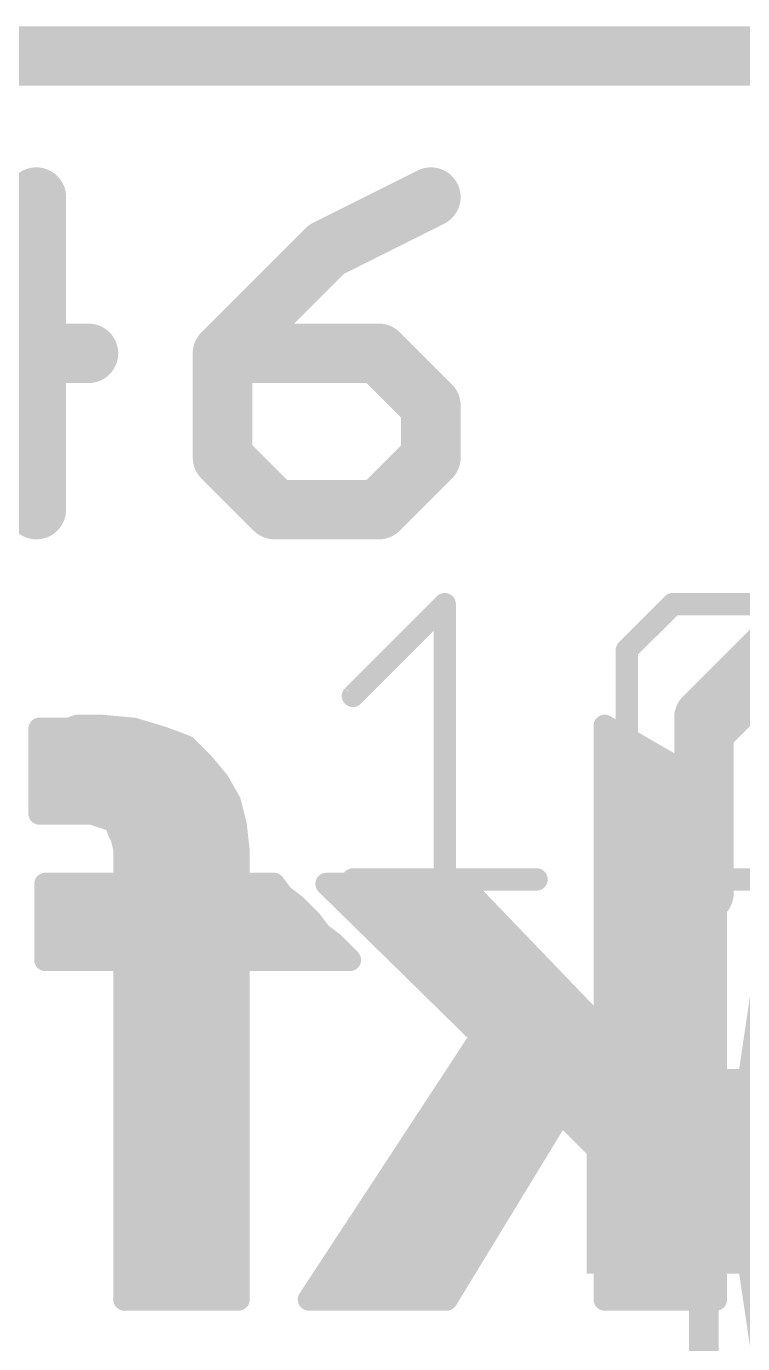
# Model space of a CAD drawing. Extents: x -8 to 103, y -21 to 29.
# Drawn here: x 9.422 to 11.868, y 15.921 to 20.422 of the extents above; entities that cross this region are included whole.
import ezdxf

# ---------------------------------------------------------------- set-up
doc = ezdxf.new("R2010")
doc.units = 0
for name, color, linetype in [('20', 53, 'CONTINUOUS'), ('21', 41, 'CONTINUOUS'), ('22', 40, 'CONTINUOUS'), ('27', 253, 'CONTINUOUS'), ('51', 53, 'CONTINUOUS')]:
    doc.layers.add(name, color=color, linetype=linetype)

# ---------------------------------------------------------------- blocks, each defined once
blk = doc.blocks.new('RECT')
blk.add_solid([(-0.5, -0.5), (0.5, -0.5), (-0.5, 0.5), (0.5, 0.5)])

msp = doc.modelspace()

# ---------------------------------------------------------------- linework, layer by layer
at = {"layer": '20', "const_width": 0.2032}
msp.add_lwpolyline([(45.72, 20.32), (0, 20.32)], dxfattribs=at)
at = {"layer": '21', "const_width": 0.2032}
for points in [[(9.4562, 19.8383), (8.9224, 19.3045)], [(9.4562, 18.7706), (9.4562, 19.8383)], [(10.8036, 19.8383), (10.4477, 19.6604)], [(11.736, 18.06), (13.436, 19.76)], [(10.4477, 19.6604), (10.0918, 19.3045)], [(8.9224, 19.3045), (9.6342, 19.3045)], [(10.0918, 19.3045), (10.0918, 18.9486)], [(10.6256, 19.3045), (10.0918, 19.3045)], [(10.8036, 19.1265), (10.6256, 19.3045)], [(10.8036, 18.9486), (10.8036, 19.1265)], [(10.0918, 18.9486), (10.2697, 18.7706)], [(10.6256, 18.7706), (10.8036, 18.9486)], [(10.2697, 18.7706), (10.6256, 18.7706)], [(11.736, 17.46), (11.736, 18.06)]]:
    msp.add_lwpolyline(points, dxfattribs=at)
at = {"layer": '21', "const_width": 0.1016}
for points in [[(9.507, 19.8383, 1), (9.4054, 19.8383)], [(9.4922, 19.8024, 1), (9.4203, 19.8742)], [(10.8263, 19.7929, 1), (10.7809, 19.8837)], [(10.425, 19.7058, 1), (10.4704, 19.6149)], [(10.4836, 19.6244, 1), (10.4118, 19.6963)], [(9.6342, 19.2537, 1), (9.6342, 19.3553)], [(10.1426, 19.3045, 1), (10.041, 19.3045)], [(10.0918, 19.3553, 1), (10.0918, 19.2537)], [(10.6616, 19.3404, 1), (10.5897, 19.2685)], [(10.6256, 19.2537, 1), (10.6256, 19.3553)], [(10.0559, 19.3404, 1), (10.1277, 19.2685)], [(10.8544, 19.1265, 1), (10.7528, 19.1265)], [(10.7677, 19.0906, 1), (10.8395, 19.1624)], [(10.1277, 18.9845, 1), (10.0559, 18.9126)], [(10.8395, 18.9126, 1), (10.7677, 18.9845)], [(10.041, 18.9486, 1), (10.1426, 18.9486)], [(10.7528, 18.9486, 1), (10.8544, 18.9486)], [(10.2697, 18.8214, 1), (10.2697, 18.7198)], [(10.2338, 18.7347, 1), (10.3056, 18.8065)], [(10.5897, 18.8065, 1), (10.6616, 18.7347)], [(10.6256, 18.7198, 1), (10.6256, 18.8214)], [(9.4054, 18.7706, 1), (9.507, 18.7706)], [(11.7868, 18.06, 1), (11.6852, 18.06)], [(11.7001, 18.0959, 1), (11.7719, 18.0241)], [(11.6852, 17.46, 1), (11.7868, 17.46)]]:
    msp.add_lwpolyline(points, format="xyb", dxfattribs=at)
at = {"layer": '22', "const_width": 0.0381}
for points in [[(9.467, 18.0411, 1), (9.467, 18.003)], [(9.4861, 18.022, 1), (9.448, 18.022)], [(9.561, 18.0401, 1), (9.573, 18.0039)], [(9.567, 18.003, 1), (9.567, 18.0411)], [(9.597, 18.0511, 1), (9.597, 18.013)], [(9.603, 18.0139, 1), (9.591, 18.0501)], [(9.6787, 18.051, 1), (9.6753, 18.013)], [(9.677, 18.013, 1), (9.677, 18.0511)], [(9.7925, 18.0402, 1), (9.7815, 18.0038)], [(9.7853, 18.003, 1), (9.7887, 18.041)], [(11.4065, 18.0485, 1), (11.3875, 18.0155)], [(11.4161, 18.032, 1), (11.378, 18.032)], [(9.467, 18.0023, 1), (9.467, 17.9642)], [(9.8937, 18.0098, 1), (9.8803, 17.9742)], [(9.8815, 17.9738, 1), (9.8925, 18.0102)], [(9.9105, 17.9642, 1), (9.9105, 18.0023)], [(11.397, 18.0023, 1), (11.397, 17.9642)], [(11.4813, 17.9642, 1), (11.4813, 18.0023)], [(9.9805, 17.9755, 1), (9.9535, 17.9485)], [(9.9603, 17.9442, 1), (9.9737, 17.9798)], [(9.467, 17.9261, 1), (9.467, 17.888)], [(10.0416, 17.9142, 1), (10.0124, 17.8898)], [(10.0135, 17.8885, 1), (10.0405, 17.9155)], [(10.022, 17.888, 1), (10.022, 17.9261)], [(11.397, 17.9261, 1), (11.397, 17.888)], [(11.6129, 17.888, 1), (11.6129, 17.9261)], [(9.467, 17.8498, 1), (9.467, 17.8117)], [(10.0935, 17.8515, 1), (10.0605, 17.8325)], [(10.0624, 17.8298, 1), (10.0916, 17.8542)], [(10.0834, 17.8117, 1), (10.0834, 17.8498)], [(11.397, 17.8498, 1), (11.397, 17.8117)], [(11.7445, 17.8117, 1), (11.7445, 17.8498)], [(11.7961, 17.812, 1), (11.758, 17.812)], [(11.7675, 17.7955, 1), (11.7865, 17.8285)], [(9.467, 17.7736, 1), (9.467, 17.7355)], [(10.1355, 17.7766, 1), (10.0985, 17.7674)], [(10.1005, 17.7625, 1), (10.1335, 17.7815)], [(10.1213, 17.7355, 1), (10.1213, 17.7736)], [(11.397, 17.7736, 1), (11.397, 17.7355)], [(11.777, 17.7355, 1), (11.777, 17.7736)], [(9.467, 17.751, 1), (9.467, 17.7129)], [(9.448, 17.732, 1), (9.4861, 17.732)], [(9.653, 17.7501, 1), (9.641, 17.7139)], [(9.647, 17.7129, 1), (9.647, 17.751)], [(9.683, 17.7401, 1), (9.671, 17.7039)], [(9.671, 17.7039, 1), (9.683, 17.7401)], [(9.7155, 17.729, 1), (9.6985, 17.695)], [(9.701, 17.6939, 1), (9.713, 17.7301)], [(9.7451, 17.708, 1), (9.7089, 17.696)], [(9.7185, 17.685, 1), (9.7355, 17.719)], [(9.7349, 17.6974, 1), (9.7349, 17.6593)], [(9.754, 17.6805, 1), (9.72, 17.6635)], [(9.7189, 17.666, 1), (9.7551, 17.678)], [(9.7655, 17.6566, 1), (9.7285, 17.6474)], [(10.1559, 17.6941, 1), (10.1181, 17.6899)], [(10.1185, 17.6874, 1), (10.1555, 17.6966)], [(10.1385, 17.6593, 1), (10.1385, 17.6974)], [(11.397, 17.6974, 1), (11.397, 17.6593)], [(11.777, 17.6593, 1), (11.777, 17.6974)], [(9.73, 17.6435, 1), (9.764, 17.6605)], [(9.776, 17.612, 1), (9.7379, 17.612)], [(9.757, 17.6212, 1), (9.757, 17.5831)], [(9.7385, 17.6074, 1), (9.7755, 17.6166)], [(10.1661, 17.602, 1), (10.128, 17.602)], [(10.1281, 17.5999, 1), (10.1659, 17.6041)], [(10.147, 17.5831, 1), (10.147, 17.6212)], [(11.397, 17.6212, 1), (11.397, 17.5831)], [(11.777, 17.5831, 1), (11.777, 17.6212)], [(9.757, 17.545, 1), (9.757, 17.5069)], [(10.147, 17.5069, 1), (10.147, 17.545)], [(11.397, 17.545, 1), (11.397, 17.5069)], [(11.777, 17.5069, 1), (11.777, 17.545)], [(9.487, 17.5111, 1), (9.487, 17.473)], [(9.5061, 17.492, 1), (9.468, 17.492)], [(9.7379, 17.492, 1), (9.776, 17.492)], [(9.757, 17.473, 1), (9.757, 17.5111)], [(10.147, 17.5111, 1), (10.147, 17.473)], [(10.128, 17.492, 1), (10.1661, 17.492)], [(10.2822, 17.5034, 1), (10.2518, 17.4806)], [(10.267, 17.473, 1), (10.267, 17.5111)], [(10.447, 17.5111, 1), (10.447, 17.473)], [(10.4603, 17.5056, 1), (10.4337, 17.4784)], [(10.9207, 17.5052, 1), (10.8933, 17.4788)], [(10.907, 17.473, 1), (10.907, 17.5111)], [(9.487, 17.4688, 1), (9.487, 17.4307)], [(10.3084, 17.4672, 1), (10.2856, 17.4368)], [(10.2818, 17.4406, 1), (10.3122, 17.4634)], [(10.2999, 17.4307, 1), (10.2999, 17.4688)], [(10.49, 17.4688, 1), (10.49, 17.4307)], [(10.9475, 17.4307, 1), (10.9475, 17.4688)], [(11.397, 17.4688, 1), (11.397, 17.4307)], [(11.777, 17.4307, 1), (11.777, 17.4688)], [(10.3505, 17.4355, 1), (10.3235, 17.4085)], [(10.3256, 17.4068, 1), (10.3484, 17.4372)], [(10.3805, 17.4055, 1), (10.3535, 17.3785)], [(10.3535, 17.3785, 1), (10.3805, 17.4055)], [(9.487, 17.3926, 1), (9.487, 17.3545)], [(10.4122, 17.3734, 1), (10.3818, 17.3506)], [(10.3835, 17.3485, 1), (10.4105, 17.3755)], [(10.3854, 17.3545, 1), (10.3854, 17.3926)], [(10.5677, 17.3926, 1), (10.5677, 17.3545)], [(11.0208, 17.3545, 1), (11.0208, 17.3926)], [(11.397, 17.3926, 1), (11.397, 17.3545)], [(11.777, 17.3545, 1), (11.777, 17.3926)], [(9.487, 17.3164, 1), (9.487, 17.2783)], [(10.4384, 17.3372, 1), (10.4156, 17.3068)], [(10.4118, 17.3106, 1), (10.4422, 17.3334)], [(10.4805, 17.3055, 1), (10.4535, 17.2785)], [(10.4598, 17.2783, 1), (10.4598, 17.3164)], [(10.6453, 17.3164, 1), (10.6453, 17.2783)], [(11.094, 17.2783, 1), (11.094, 17.3164)], [(11.397, 17.3164, 1), (11.397, 17.2783)], [(11.777, 17.2783, 1), (11.777, 17.3164)], [(10.4556, 17.2768, 1), (10.4784, 17.3072)], [(10.5105, 17.2755, 1), (10.4835, 17.2485)], [(10.4835, 17.2485, 1), (10.5105, 17.2755)], [(9.487, 17.251, 1), (9.487, 17.2129)], [(9.468, 17.232, 1), (9.5061, 17.232)], [(9.776, 17.232, 1), (9.7379, 17.232)], [(9.757, 17.2402, 1), (9.757, 17.2021)], [(9.757, 17.2129, 1), (9.757, 17.251)], [(10.147, 17.251, 1), (10.147, 17.2129)], [(10.1661, 17.232, 1), (10.128, 17.232)], [(10.147, 17.2021, 1), (10.147, 17.2402)], [(10.5135, 17.2185, 1), (10.5405, 17.2455)], [(10.527, 17.2129, 1), (10.527, 17.251)], [(10.723, 17.2402, 1), (10.723, 17.2021)], [(11.1672, 17.2021, 1), (11.1672, 17.2402)], [(11.397, 17.2402, 1), (11.397, 17.2021)], [(11.777, 17.2021, 1), (11.777, 17.2402)], [(9.757, 17.164, 1), (9.757, 17.1259)], [(10.147, 17.1259, 1), (10.147, 17.164)], [(10.8007, 17.164, 1), (10.8007, 17.1259)], [(11.2404, 17.1259, 1), (11.2404, 17.164)], [(11.397, 17.164, 1), (11.397, 17.1259)], [(11.777, 17.1259, 1), (11.777, 17.164)], [(9.757, 17.0878, 1), (9.757, 17.0497)], [(10.1661, 17.082, 1), (10.128, 17.082)], [(10.147, 17.0497, 1), (10.147, 17.0878)], [(10.8783, 17.0878, 1), (10.8783, 17.0497)], [(11.3136, 17.0497, 1), (11.3136, 17.0878)], [(11.397, 17.0878, 1), (11.397, 17.0497)], [(11.777, 17.0497, 1), (11.777, 17.0878)], [(10.128, 17.082, 1), (10.1661, 17.082)], [(9.757, 17.0116, 1), (9.757, 16.9735)], [(10.147, 16.9735, 1), (10.147, 17.0116)], [(10.956, 17.0116, 1), (10.956, 16.9735)], [(11.397, 17.0116, 1), (11.397, 16.9735)], [(11.3833, 16.9688, 1), (11.4107, 16.9952)], [(11.3868, 16.9735, 1), (11.3868, 17.0116)], [(11.777, 16.9735, 1), (11.777, 17.0116)], [(10.9929, 16.9616, 1), (10.9611, 16.9824)], [(10.9637, 16.9584, 1), (10.9903, 16.9856)], [(11.378, 16.982, 1), (11.4161, 16.982)], [(9.757, 16.9354, 1), (9.757, 16.8973)], [(10.147, 16.8973, 1), (10.147, 16.9354)], [(10.9406, 16.9354, 1), (10.9406, 16.8973)], [(11.777, 16.8973, 1), (11.777, 16.9354)], [(9.757, 16.8592, 1), (9.757, 16.8211)], [(10.147, 16.8211, 1), (10.147, 16.8592)], [(10.8906, 16.8592, 1), (10.8906, 16.8211)], [(11.777, 16.8211, 1), (11.777, 16.8592)], [(9.757, 16.783, 1), (9.757, 16.7449)], [(10.147, 16.7449, 1), (10.147, 16.783)], [(10.8406, 16.783, 1), (10.8406, 16.7449)], [(11.777, 16.7449, 1), (11.777, 16.783)], [(11.2605, 16.7255, 1), (11.2335, 16.6985)], [(11.2633, 16.7021, 1), (11.2307, 16.7219)], [(9.757, 16.7068, 1), (9.757, 16.6687)], [(10.147, 16.6687, 1), (10.147, 16.7068)], [(10.7907, 16.7068, 1), (10.7907, 16.6687)], [(11.2323, 16.6687, 1), (11.2323, 16.7068)], [(11.2712, 16.7068, 1), (11.2712, 16.6687)], [(11.777, 16.6687, 1), (11.777, 16.7068)], [(9.757, 16.6306, 1), (9.757, 16.5925)], [(10.147, 16.5925, 1), (10.147, 16.6306)], [(10.7407, 16.6306, 1), (10.7407, 16.5925)], [(11.1858, 16.5925, 1), (11.1858, 16.6306)], [(11.3474, 16.6306, 1), (11.3474, 16.5925)], [(11.777, 16.5925, 1), (11.777, 16.6306)], [(9.757, 16.5544, 1), (9.757, 16.5163)], [(10.147, 16.5163, 1), (10.147, 16.5544)], [(10.6908, 16.5544, 1), (10.6908, 16.5163)], [(11.1394, 16.5163, 1), (11.1394, 16.5544)], [(11.397, 16.5544, 1), (11.397, 16.5163)], [(11.4161, 16.562, 1), (11.378, 16.562)], [(11.3835, 16.5485, 1), (11.4105, 16.5755)], [(11.777, 16.5163, 1), (11.777, 16.5544)], [(9.757, 16.4782, 1), (9.757, 16.4401)], [(10.147, 16.4401, 1), (10.147, 16.4782)], [(10.6408, 16.4782, 1), (10.6408, 16.4401)], [(11.093, 16.4401, 1), (11.093, 16.4782)], [(11.397, 16.4782, 1), (11.397, 16.4401)], [(11.777, 16.4401, 1), (11.777, 16.4782)], [(9.757, 16.402, 1), (9.757, 16.3639)], [(10.147, 16.3639, 1), (10.147, 16.402)], [(10.5909, 16.402, 1), (10.5909, 16.3639)], [(11.0465, 16.3639, 1), (11.0465, 16.402)], [(11.397, 16.402, 1), (11.397, 16.3639)], [(11.777, 16.3639, 1), (11.777, 16.402)], [(9.757, 16.3258, 1), (9.757, 16.2877)], [(10.147, 16.2877, 1), (10.147, 16.3258)], [(10.5409, 16.3258, 1), (10.5409, 16.2877)], [(11.0001, 16.2877, 1), (11.0001, 16.3258)], [(11.397, 16.3258, 1), (11.397, 16.2877)], [(11.777, 16.2877, 1), (11.777, 16.3258)], [(9.757, 16.2496, 1), (9.757, 16.2115)], [(10.147, 16.2115, 1), (10.147, 16.2496)], [(10.491, 16.2496, 1), (10.491, 16.2115)], [(10.9536, 16.2115, 1), (10.9536, 16.2496)], [(11.397, 16.2496, 1), (11.397, 16.2115)], [(11.777, 16.2115, 1), (11.777, 16.2496)], [(9.757, 16.1735, 1), (9.757, 16.1354)], [(10.147, 16.1354, 1), (10.147, 16.1735)], [(10.441, 16.1735, 1), (10.441, 16.1354)], [(10.9072, 16.1354, 1), (10.9072, 16.1735)], [(11.397, 16.1735, 1), (11.397, 16.1354)], [(11.777, 16.1354, 1), (11.777, 16.1735)], [(9.757, 16.0973, 1), (9.757, 16.0592)], [(10.147, 16.0592, 1), (10.147, 16.0973)], [(10.3911, 16.0973, 1), (10.3911, 16.0592)], [(10.8608, 16.0592, 1), (10.8608, 16.0973)], [(11.397, 16.0973, 1), (11.397, 16.0592)], [(11.777, 16.0592, 1), (11.777, 16.0973)], [(9.7379, 16.072, 1), (9.776, 16.072)], [(9.757, 16.091, 1), (9.757, 16.0529)], [(10.128, 16.072, 1), (10.1661, 16.072)], [(10.147, 16.0529, 1), (10.147, 16.091)], [(10.387, 16.091, 1), (10.387, 16.0529)], [(10.3711, 16.0824, 1), (10.4029, 16.0616)], [(10.8407, 16.0819, 1), (10.8733, 16.0621)], [(10.857, 16.0529, 1), (10.857, 16.091)], [(11.397, 16.091, 1), (11.397, 16.0529)], [(11.378, 16.072, 1), (11.4161, 16.072)], [(11.758, 16.072, 1), (11.7961, 16.072)], [(11.777, 16.0529, 1), (11.777, 16.091)]]:
    msp.add_lwpolyline(points, format="xyb", dxfattribs=at)
at = {"layer": '22', "const_width": 0.0762}
for points in [[(9.567, 18.022), (9.467, 18.022)], [(9.467, 18.022), (9.467, 17.732)], [(9.597, 18.032), (9.567, 18.022)], [(9.677, 18.032), (9.597, 18.032)], [(9.787, 18.022), (9.677, 18.032)], [(9.887, 17.992), (9.787, 18.022)], [(11.777, 17.812), (11.397, 18.032)], [(11.397, 18.032), (11.397, 16.982)], [(9.467, 17.9832), (9.9105, 17.9832)], [(9.967, 17.962), (9.887, 17.992)], [(11.397, 17.9832), (11.4813, 17.9832)], [(10.027, 17.902), (9.967, 17.962)], [(9.467, 17.907), (10.022, 17.907)], [(10.077, 17.842), (10.027, 17.902)], [(11.397, 17.907), (11.6129, 17.907)], [(9.467, 17.8308), (10.0834, 17.8308)], [(10.117, 17.772), (10.077, 17.842)], [(11.397, 17.8308), (11.7445, 17.8308)], [(11.777, 16.072), (11.777, 17.812)], [(9.467, 17.7546), (10.1213, 17.7546)], [(10.137, 17.692), (10.117, 17.772)], [(11.397, 17.7546), (11.777, 17.7546)], [(9.467, 17.732), (9.647, 17.732)], [(9.647, 17.732), (9.677, 17.722)], [(9.677, 17.722), (9.707, 17.712)], [(9.707, 17.712), (9.727, 17.702)], [(9.727, 17.702), (9.737, 17.672)], [(9.7349, 17.6784), (10.1385, 17.6784)], [(9.737, 17.672), (9.747, 17.652)], [(9.747, 17.652), (9.757, 17.612)], [(10.147, 17.602), (10.137, 17.692)], [(11.397, 17.6784), (11.777, 17.6784)], [(9.757, 17.612), (9.757, 17.492)], [(9.757, 17.6022), (10.147, 17.6022)], [(10.147, 17.492), (10.147, 17.602)], [(11.397, 17.6022), (11.777, 17.6022)], [(9.757, 17.526), (10.147, 17.526)], [(11.397, 17.526), (11.777, 17.526)], [(9.757, 17.492), (9.487, 17.492)], [(9.487, 17.492), (9.487, 17.232)], [(10.267, 17.492), (10.147, 17.492)], [(10.297, 17.452), (10.267, 17.492)], [(10.907, 17.492), (10.447, 17.492)], [(10.447, 17.492), (10.977, 16.972)], [(11.397, 16.982), (10.907, 17.492)], [(9.487, 17.4498), (10.2999, 17.4498)], [(10.337, 17.422), (10.297, 17.452)], [(10.49, 17.4498), (10.9475, 17.4498)], [(11.397, 17.4498), (11.777, 17.4498)], [(10.367, 17.392), (10.337, 17.422)], [(10.397, 17.362), (10.367, 17.392)], [(9.487, 17.3736), (10.3854, 17.3736)], [(10.427, 17.322), (10.397, 17.362)], [(10.5677, 17.3736), (11.0208, 17.3736)], [(11.397, 17.3736), (11.777, 17.3736)], [(9.487, 17.2974), (10.4598, 17.2974)], [(10.467, 17.292), (10.427, 17.322)], [(10.497, 17.262), (10.467, 17.292)], [(10.6453, 17.2974), (11.094, 17.2974)], [(11.397, 17.2974), (11.777, 17.2974)], [(10.527, 17.232), (10.497, 17.262)], [(9.487, 17.232), (9.757, 17.232)], [(9.757, 17.232), (9.757, 16.072)], [(9.757, 17.2212), (10.147, 17.2212)], [(10.147, 17.232), (10.527, 17.232)], [(10.147, 17.082), (10.147, 17.232)], [(10.723, 17.2212), (11.1672, 17.2212)], [(11.397, 17.2212), (11.777, 17.2212)], [(9.757, 17.145), (10.147, 17.145)], [(10.8007, 17.145), (11.2404, 17.145)], [(11.397, 17.145), (11.777, 17.145)], [(9.757, 17.0688), (10.147, 17.0688)], [(10.147, 16.072), (10.147, 17.082)], [(10.8783, 17.0688), (11.3136, 17.0688)], [(11.397, 17.0688), (11.777, 17.0688)], [(9.757, 16.9926), (10.147, 16.9926)], [(10.956, 16.9926), (11.3868, 16.9926)], [(11.397, 16.9926), (11.777, 16.9926)], [(10.977, 16.972), (10.387, 16.072)], [(9.757, 16.9164), (10.147, 16.9164)], [(10.9406, 16.9164), (11.777, 16.9164)], [(9.757, 16.8402), (10.147, 16.8402)], [(10.8906, 16.8402), (11.777, 16.8402)], [(9.757, 16.764), (10.147, 16.764)], [(10.8406, 16.764), (11.777, 16.764)], [(10.857, 16.072), (11.247, 16.712)], [(11.247, 16.712), (11.397, 16.562)], [(9.757, 16.6878), (10.147, 16.6878)], [(10.7907, 16.6878), (11.2323, 16.6878)], [(11.2712, 16.6878), (11.777, 16.6878)], [(9.757, 16.6116), (10.147, 16.6116)], [(10.7407, 16.6116), (11.1858, 16.6116)], [(11.3474, 16.6116), (11.777, 16.6116)], [(9.757, 16.5354), (10.147, 16.5354)], [(10.6908, 16.5354), (11.1394, 16.5354)], [(11.397, 16.562), (11.397, 16.072)], [(11.397, 16.5354), (11.777, 16.5354)], [(9.757, 16.4592), (10.147, 16.4592)], [(10.6408, 16.4592), (11.093, 16.4592)], [(11.397, 16.4592), (11.777, 16.4592)], [(9.757, 16.383), (10.147, 16.383)], [(10.5909, 16.383), (11.0465, 16.383)], [(11.397, 16.383), (11.777, 16.383)], [(9.757, 16.3068), (10.147, 16.3068)], [(10.5409, 16.3068), (11.0001, 16.3068)], [(11.397, 16.3068), (11.777, 16.3068)], [(9.757, 16.2306), (10.147, 16.2306)], [(10.491, 16.2306), (10.9536, 16.2306)], [(11.397, 16.2306), (11.777, 16.2306)], [(9.757, 16.1544), (10.147, 16.1544)], [(10.441, 16.1544), (10.9072, 16.1544)], [(11.397, 16.1544), (11.777, 16.1544)], [(9.757, 16.0782), (10.147, 16.0782)], [(10.3911, 16.0782), (10.8608, 16.0782)], [(11.397, 16.0782), (11.777, 16.0782)], [(9.757, 16.072), (10.147, 16.072)], [(10.387, 16.072), (10.857, 16.072)], [(11.397, 16.072), (11.777, 16.072)]]:
    msp.add_lwpolyline(points, dxfattribs=at)
at = {"layer": '27', "const_width": 0.0762}
for points in [[(10.5373, 18.1342), (10.8508, 18.4477)], [(10.8508, 18.4477), (10.8508, 17.5071)], [(11.4728, 18.2909), (11.6296, 18.4477)], [(11.6296, 18.4477), (11.9431, 18.4477)], [(11.4728, 17.6639), (11.4728, 18.2909)], [(11.4728, 17.6639), (12.0999, 18.2909)], [(11.6296, 17.5071), (11.4728, 17.6639)], [(10.5373, 17.5071), (11.1644, 17.5071)], [(11.9431, 17.5071), (11.6296, 17.5071)]]:
    msp.add_lwpolyline(points, dxfattribs=at)
at = {"layer": '27', "const_width": 0.0381}
for points in [[(10.8699, 18.4477, 1), (10.8318, 18.4477)], [(10.8643, 18.4342, 1), (10.8374, 18.4612)], [(11.6296, 18.4668, 1), (11.6296, 18.4287)], [(11.6431, 18.4342, 1), (11.6161, 18.4612)], [(11.4919, 18.2909, 1), (11.4538, 18.2909)], [(11.4594, 18.3044, 1), (11.4863, 18.2775)], [(10.5238, 18.1476, 1), (10.5508, 18.1207)], [(11.4863, 17.6773, 1), (11.4594, 17.6504)], [(11.4594, 17.6773, 1), (11.4863, 17.6504)], [(11.4538, 17.6639, 1), (11.4919, 17.6639)], [(10.5373, 17.5262, 1), (10.5373, 17.4881)], [(10.8318, 17.5071, 1), (10.8699, 17.5071)], [(11.1644, 17.4881, 1), (11.1644, 17.5262)], [(11.6296, 17.5262, 1), (11.6296, 17.4881)], [(11.6161, 17.4936, 1), (11.6431, 17.5206)]]:
    msp.add_lwpolyline(points, format="xyb", dxfattribs=at)
at = {"layer": '51', "const_width": 0.1016}
for points in [[(11.736, 18.06), (13.436, 19.76)], [(11.736, 14.96), (11.736, 18.06)]]:
    msp.add_lwpolyline(points, dxfattribs=at)
at = {"layer": '51'}
for points, const_width in [([(14.986, 13.41, 1), (14.986, 19.61, 1), (14.986, 13.41)], 0.1016), ([(11.718, 18.078, 1), (11.754, 18.042)], 0.0508), ([(11.7614, 18.06, 1), (11.7106, 18.06)], 0.0508)]:
    msp.add_lwpolyline(points, format="xyb", dxfattribs=dict(at, const_width=const_width))

# ---------------------------------------------------------------- block references
at = {"layer": '51', "xscale": 0.6, "yscale": 0.7, "rotation": 180}
msp.add_blockref('RECT', (11.636, 16.51), dxfattribs=at)

doc.saveas('drawing.dxf')
